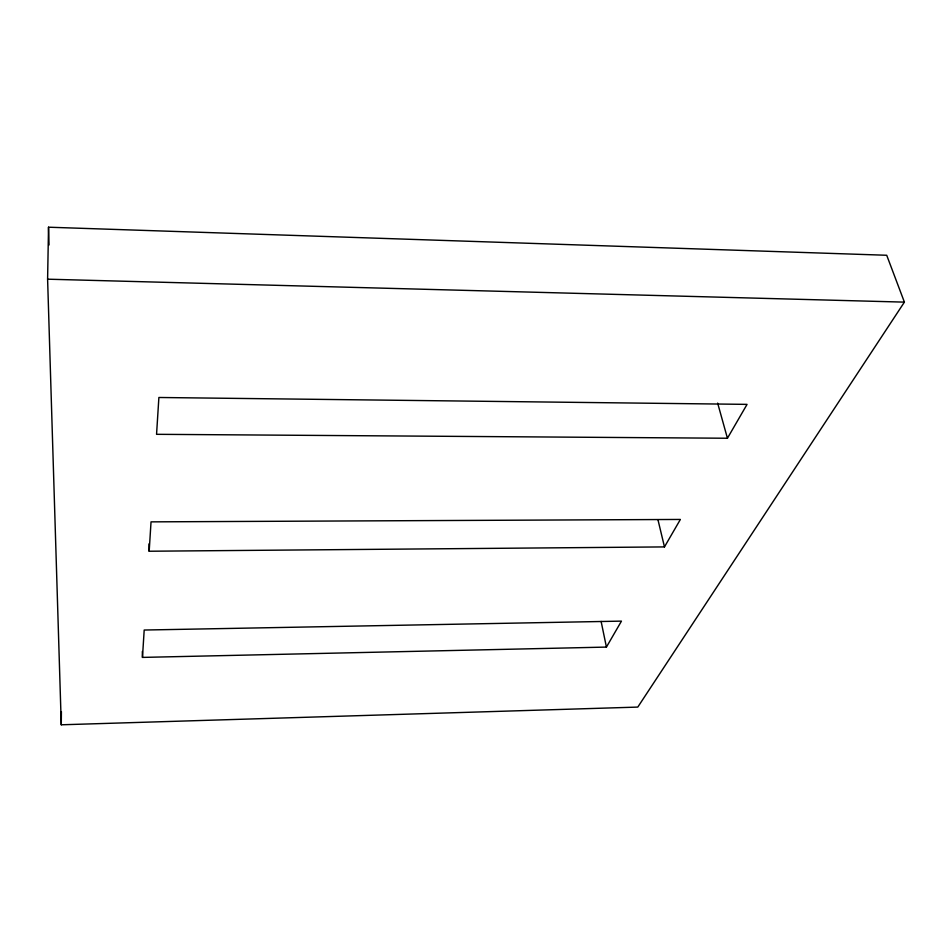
<?xml version="1.0" encoding="UTF-8"?>
<svg xmlns="http://www.w3.org/2000/svg" width="952" height="952" viewBox="0 0 952 952"><rect width="100%" height="100%" fill="white"/><g stroke="black" fill="none" stroke-linecap="round" stroke-linejoin="round"><path stroke-width="1.43" d="M61.273 724.793L47.6 279.186L48.528 227.207L886.717 255.267L904.4 302.129L637.792 707.086L61.273 724.793L61.404 711.608M142.467 657.404L144.192 630.034L621.466 621.12L606.424 647.086L142.467 657.404L142.336 651.525M149.178 551.232L151.035 521.863L680.382 519.447L664.472 546.912L149.178 551.232L148.976 543.878M727.435 438.241L747.058 404.374L158.889 397.484L156.556 434.314L727.435 438.241L717.653 403.112M47.6 279.186L904.4 302.129M658.01 519.959L664.472 546.912M601.117 621.418L606.424 647.086M48.528 227.207L49.04 244.997"/></g></svg>
